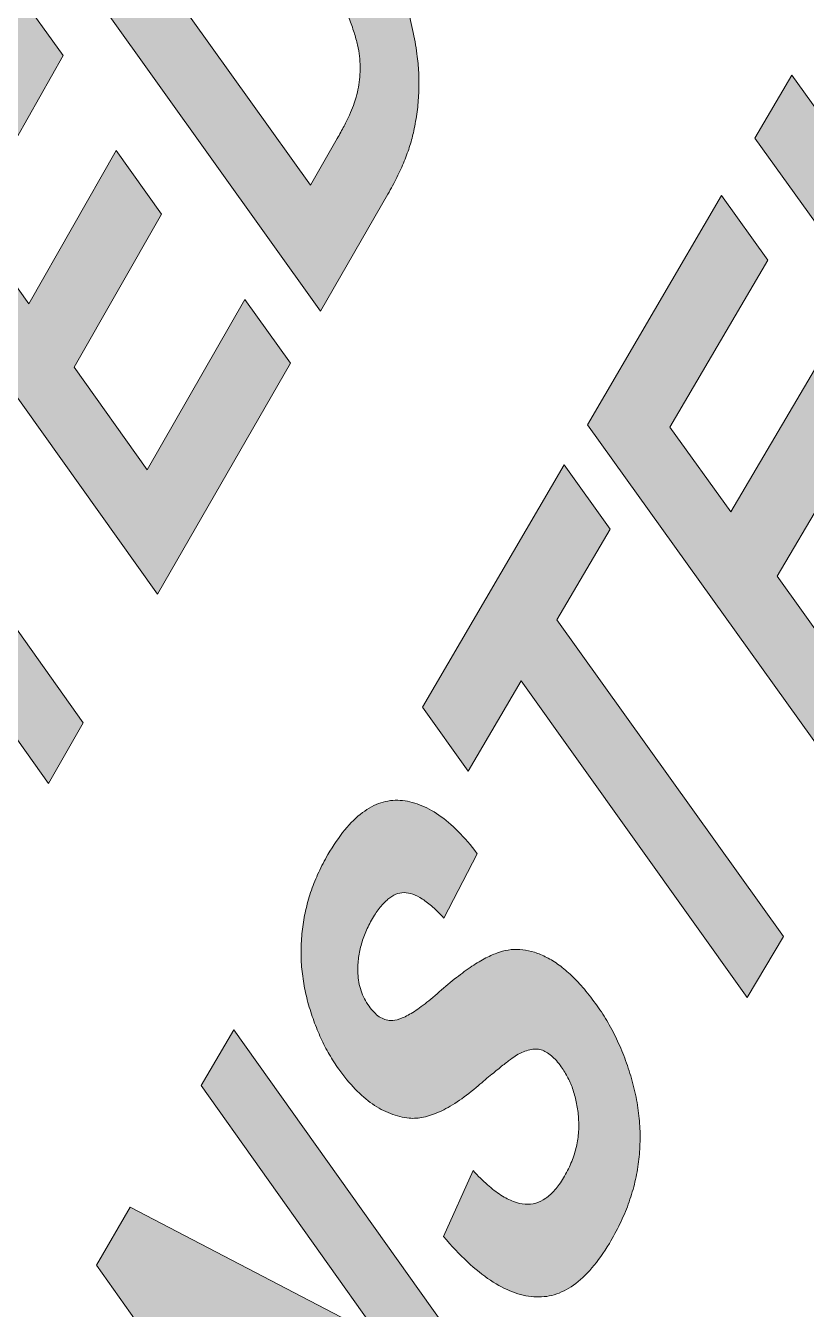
# Model space of a CAD drawing. Header units: millimetres. Extents: x 63.4 to 146.5, y -188.5 to -109.4.
# Drawn here: x 79.8 to 85.31, y -145.73 to -136.66 of the extents above; entities that cross this region are included whole.
import ezdxf

# ---------------------------------------------------------------- set-up
doc = ezdxf.new("R2010")
doc.units = ezdxf.units.MM
doc.header["$MEASUREMENT"] = 0
doc.layers.add('Ebene 1', color=7, linetype='Continuous', lineweight=0)

# ---------------------------------------------------------------- blocks, each defined once
blk = doc.blocks.new('Block_4')
at = {"layer": 'Ebene 1', "true_color": 0x3d3d3c, "transparency": 33554687}
h = blk.add_hatch(color=250, dxfattribs=at)
h.dxf.hatch_style = 2
edge = h.paths.add_edge_path()
edge.add_spline(control_points=[(80.4297, -135.2048), (80.4297, -135.2048), (79.9745, -136.0111), (79.9745, -136.0111), (79.9745, -136.0111), (81.8826, -138.6781), (81.8826, -138.6781), (81.8826, -138.6781), (82.3578, -137.8535), (82.3578, -137.8535), (82.3812, -137.8129), (82.4026, -137.7731), (82.422, -137.7341), (82.4414, -137.695), (82.4587, -137.6568), (82.474, -137.6194), (82.4893, -137.582), (82.5026, -137.5455), (82.5137, -137.5099), (82.5249, -137.4744), (82.5339, -137.4397), (82.5409, -137.4061), (82.5507, -137.3606), (82.5586, -137.3156), (82.5644, -137.271), (82.5703, -137.2265), (82.5742, -137.1824), (82.5761, -137.1387), (82.5781, -137.0951), (82.5782, -137.0518), (82.5765, -137.009), (82.5747, -136.9662), (82.5711, -136.9237), (82.5657, -136.8817), (82.5588, -136.826), (82.5494, -136.7695), (82.5376, -136.7123), (82.5257, -136.655), (82.5113, -136.5969), (82.4945, -136.5379), (82.4776, -136.4789), (82.4582, -136.4191), (82.4362, -136.3584), (82.4142, -136.2977), (82.3897, -136.2361), (82.3626, -136.1735), (82.3399, -136.1223), (82.3152, -136.0706), (82.2884, -136.0183), (82.2617, -135.9661), (82.2329, -135.9133), (82.202, -135.8601), (82.1711, -135.807), (82.1382, -135.7533), (82.1032, -135.6993), (82.0681, -135.6453), (82.031, -135.5909), (81.9917, -135.5362), (81.9464, -135.4731), (81.9022, -135.4142), (81.859, -135.3594), (81.8158, -135.3045), (81.7736, -135.2538), (81.7323, -135.2072), (81.691, -135.1605), (81.6507, -135.1179), (81.6111, -135.0792), (81.5715, -135.0405), (81.5328, -135.0058), (81.4947, -134.9749), (81.4574, -134.9442), (81.4205, -134.9164), (81.384, -134.8917), (81.3475, -134.867), (81.3114, -134.8454), (81.2756, -134.8268), (81.2399, -134.8082), (81.2046, -134.7927), (81.1697, -134.7803), (81.1348, -134.7679), (81.1002, -134.7586), (81.066, -134.7525), (81.0321, -134.7458), (80.9991, -134.7427), (80.9669, -134.743), (80.9348, -134.7432), (80.9036, -134.747), (80.8733, -134.7541), (80.8429, -134.7612), (80.8135, -134.7718), (80.7848, -134.7857), (80.7562, -134.7996), (80.7284, -134.8168), (80.7015, -134.8375), (80.6821, -134.8527), (80.6619, -134.8719), (80.6409, -134.8949), (80.6198, -134.9179), (80.5979, -134.9447), (80.5753, -134.9754), (80.5526, -135.0061), (80.5291, -135.0405), (80.5048, -135.0788), (80.4806, -135.117), (80.4555, -135.159), (80.4297, -135.2048)], knot_values=[0, 0, 0, 0, 1, 1, 1, 2, 2, 2, 3, 3, 3, 4, 4, 4, 5, 5, 5, 6, 6, 6, 7, 7, 7, 8, 8, 8, 9, 9, 9, 10, 10, 10, 11, 11, 11, 12, 12, 12, 13, 13, 13, 14, 14, 14, 15, 15, 15, 16, 16, 16, 17, 17, 17, 18, 18, 18, 19, 19, 19, 20, 20, 20, 21, 21, 21, 22, 22, 22, 23, 23, 23, 24, 24, 24, 25, 25, 25, 26, 26, 26, 27, 27, 27, 28, 28, 28, 29, 29, 29, 30, 30, 30, 31, 31, 31, 32, 32, 32, 33, 33, 33, 34, 34, 34, 35, 35, 35, 35], degree=3, periodic=0)
edge.add_line((80.4297, -135.2048), (80.4297, -135.2048))
edge = h.paths.add_edge_path()
edge.add_spline(control_points=[(81.8117, -137.7885), (81.8117, -137.7885), (80.5469, -136.0221), (80.5469, -136.0221), (80.5469, -136.0221), (80.6591, -135.824), (80.6591, -135.824), (80.6847, -135.7788), (80.7085, -135.7379), (80.7305, -135.7012), (80.7525, -135.6645), (80.7727, -135.6321), (80.7912, -135.6038), (80.8098, -135.5755), (80.8266, -135.5515), (80.8417, -135.5316), (80.8569, -135.5117), (80.8704, -135.496), (80.8824, -135.4844), (80.8979, -135.4691), (80.9139, -135.4562), (80.9303, -135.4455), (80.9467, -135.4347), (80.9635, -135.4262), (80.9807, -135.4199), (80.998, -135.4135), (81.0156, -135.4093), (81.0338, -135.4071), (81.0519, -135.4049), (81.0704, -135.4048), (81.0894, -135.4066), (81.1077, -135.4083), (81.1268, -135.4123), (81.1466, -135.4187), (81.1664, -135.4251), (81.187, -135.4339), (81.2083, -135.4448), (81.2296, -135.4558), (81.2517, -135.469), (81.2745, -135.4845), (81.2973, -135.4999), (81.3208, -135.5175), (81.3451, -135.5372), (81.3695, -135.558), (81.3954, -135.5826), (81.4228, -135.6111), (81.4503, -135.6396), (81.4792, -135.6719), (81.5098, -135.7081), (81.5403, -135.7443), (81.5725, -135.7844), (81.6062, -135.8283), (81.64, -135.8722), (81.6754, -135.92), (81.7124, -135.9717), (81.7495, -136.0233), (81.7841, -136.0731), (81.8162, -136.1211), (81.8484, -136.1691), (81.8781, -136.2153), (81.9054, -136.2597), (81.9327, -136.3041), (81.9575, -136.3468), (81.9798, -136.3877), (82.0021, -136.4285), (82.022, -136.4677), (82.0393, -136.5051), (82.0559, -136.5424), (82.0709, -136.5782), (82.0843, -136.6123), (82.0976, -136.6465), (82.1092, -136.6791), (82.1191, -136.7102), (82.1291, -136.7412), (82.1372, -136.7708), (82.1436, -136.7988), (82.15, -136.8268), (82.1546, -136.8533), (82.1573, -136.8783), (82.1601, -136.9033), (82.1615, -136.9281), (82.1618, -136.9527), (82.1621, -136.9773), (82.1612, -137.0016), (82.1592, -137.0258), (82.1572, -137.0499), (82.1541, -137.0738), (82.1499, -137.0974), (82.1457, -137.121), (82.1405, -137.1444), (82.1342, -137.1674), (82.1294, -137.1853), (82.123, -137.2049), (82.115, -137.2261), (82.1071, -137.2473), (82.0976, -137.2701), (82.0865, -137.2945), (82.0754, -137.3189), (82.0627, -137.3449), (82.0483, -137.3726), (82.034, -137.4002), (82.0179, -137.4294), (82.0003, -137.4602), (82.0003, -137.4602), (81.8117, -137.7885), (81.8117, -137.7885)], knot_values=[0, 0, 0, 0, 1, 1, 1, 2, 2, 2, 3, 3, 3, 4, 4, 4, 5, 5, 5, 6, 6, 6, 7, 7, 7, 8, 8, 8, 9, 9, 9, 10, 10, 10, 11, 11, 11, 12, 12, 12, 13, 13, 13, 14, 14, 14, 15, 15, 15, 16, 16, 16, 17, 17, 17, 18, 18, 18, 19, 19, 19, 20, 20, 20, 21, 21, 21, 22, 22, 22, 23, 23, 23, 24, 24, 24, 25, 25, 25, 26, 26, 26, 27, 27, 27, 28, 28, 28, 29, 29, 29, 30, 30, 30, 31, 31, 31, 32, 32, 32, 33, 33, 33, 34, 34, 34, 35, 35, 35, 35], degree=3, periodic=0)
edge.add_line((81.8117, -137.7885), (81.8117, -137.7885))
h = blk.add_hatch(color=250, dxfattribs=at)
h.dxf.hatch_style = 2
h.paths.add_polyline_path([(79.7418, -136.4233), (78.8384, -138.0239), (80.7301, -140.6778), (81.67, -139.0469), (81.3478, -138.5963), (80.6573, -139.7985), (80.1413, -139.0751), (80.7592, -137.9931), (80.4378, -137.5436), (79.8214, -138.6267), (79.4034, -138.0408), (80.0642, -136.8743), (79.7418, -136.4233)])
h = blk.add_hatch(color=250, dxfattribs=at)
h.dxf.hatch_style = 2
h.paths.add_polyline_path([(85.2104, -137.0125), (84.9501, -137.4578), (86.8995, -140.1672), (87.1636, -139.7248), (85.2104, -137.0125)])
h = blk.add_hatch(color=250, dxfattribs=at)
h.dxf.hatch_style = 2
h.paths.add_polyline_path([(84.7136, -137.8625), (83.7674, -139.4813), (85.6998, -142.1772), (86.6841, -140.5281), (86.3564, -140.0722), (85.6342, -141.2864), (85.1065, -140.5508), (85.7528, -139.4581), (85.4243, -139.0011), (84.7795, -140.0951), (84.3504, -139.4968), (85.0415, -138.3186), (84.7136, -137.8625)])
h = blk.add_hatch(color=250, dxfattribs=at)
h.dxf.hatch_style = 2
h.paths.add_polyline_path([(78.6806, -138.3034), (77.7243, -139.9975), (78.0417, -140.4445), (78.3978, -139.8159), (79.9603, -142.0133), (80.2069, -141.5855), (78.6415, -139.3857), (79.0004, -138.7523), (78.6806, -138.3034)])
h = blk.add_hatch(color=250, dxfattribs=at)
h.dxf.hatch_style = 2
h.paths.add_polyline_path([(83.6024, -139.7635), (82.6022, -141.4745), (82.9251, -141.9266), (83.2986, -141.2898), (84.896, -143.5239), (85.1528, -143.0937), (83.5524, -140.8572), (83.9276, -140.2175), (83.6024, -139.7635)])
h = blk.add_hatch(color=250, dxfattribs=at)
h.dxf.hatch_style = 2
edge = h.paths.add_edge_path()
edge.add_spline(control_points=[(81.9342, -142.5164), (81.9102, -142.5574), (81.8886, -142.5988), (81.8692, -142.6406), (81.8499, -142.6823), (81.8328, -142.7245), (81.818, -142.7671), (81.8033, -142.8096), (81.7908, -142.8525), (81.7806, -142.8959), (81.7704, -142.9392), (81.7626, -142.9829), (81.757, -143.0269), (81.7507, -143.0709), (81.7468, -143.115), (81.7453, -143.1592), (81.7438, -143.2035), (81.7446, -143.2478), (81.7478, -143.2922), (81.7509, -143.3366), (81.7563, -143.381), (81.7639, -143.4255), (81.7716, -143.47), (81.7814, -143.5145), (81.7934, -143.5591), (81.8058, -143.6041), (81.8197, -143.6478), (81.835, -143.69), (81.8503, -143.7322), (81.867, -143.773), (81.8851, -143.8123), (81.9033, -143.8516), (81.9228, -143.8895), (81.9438, -143.9259), (81.9648, -143.9623), (81.9873, -143.9973), (82.0111, -144.0308), (82.0491, -144.0841), (82.0878, -144.1312), (82.1273, -144.1721), (82.1669, -144.213), (82.2073, -144.2477), (82.2487, -144.2764), (82.29, -144.3052), (82.3323, -144.3278), (82.3757, -144.3446), (82.419, -144.3614), (82.4634, -144.3722), (82.5089, -144.3772), (82.541, -144.3798), (82.5748, -144.3774), (82.6105, -144.3698), (82.6462, -144.3622), (82.6838, -144.3495), (82.7231, -144.3315), (82.7625, -144.3136), (82.8037, -144.2903), (82.8468, -144.2618), (82.8899, -144.2332), (82.9349, -144.1992), (82.9817, -144.1598), (83.0179, -144.129), (83.051, -144.1012), (83.081, -144.0763), (83.1109, -144.0514), (83.1378, -144.0296), (83.1615, -144.0107), (83.1853, -143.9918), (83.2059, -143.9758), (83.2233, -143.9629), (83.2408, -143.95), (83.2551, -143.9401), (83.2663, -143.9331), (83.283, -143.9235), (83.2992, -143.9154), (83.3148, -143.909), (83.3303, -143.9025), (83.3454, -143.8977), (83.3599, -143.8945), (83.3743, -143.8913), (83.3883, -143.8897), (83.4016, -143.8897), (83.415, -143.8897), (83.4278, -143.8913), (83.44, -143.8945), (83.4524, -143.8988), (83.4646, -143.9044), (83.4767, -143.9113), (83.4888, -143.9183), (83.5008, -143.9267), (83.5126, -143.9365), (83.5245, -143.9464), (83.5362, -143.9578), (83.5479, -143.9707), (83.5596, -143.9837), (83.5712, -143.9982), (83.5828, -144.0145), (83.6004, -144.0392), (83.6162, -144.0653), (83.6302, -144.0927), (83.6441, -144.1202), (83.6563, -144.1491), (83.6665, -144.1793), (83.6767, -144.2095), (83.685, -144.2411), (83.6914, -144.2741), (83.6977, -144.3071), (83.7021, -144.3414), (83.7046, -144.377), (83.7074, -144.4133), (83.7074, -144.4492), (83.7044, -144.4847), (83.7014, -144.5203), (83.6955, -144.5555), (83.6866, -144.5906), (83.6778, -144.6256), (83.666, -144.6604), (83.6513, -144.6952), (83.6366, -144.7299), (83.6189, -144.7645), (83.5983, -144.7991), (83.5791, -144.8314), (83.5591, -144.8594), (83.5383, -144.8832), (83.5174, -144.9071), (83.4957, -144.9267), (83.4731, -144.9422), (83.4505, -144.9576), (83.4271, -144.9689), (83.4028, -144.9761), (83.3785, -144.9833), (83.3533, -144.9863), (83.3271, -144.9853), (83.3009, -144.9832), (83.2736, -144.9766), (83.2451, -144.9657), (83.2166, -144.9548), (83.1871, -144.9394), (83.1565, -144.9196), (83.1258, -144.8998), (83.0941, -144.8756), (83.0613, -144.8468), (83.0286, -144.8181), (82.9947, -144.7849), (82.9599, -144.7471), (82.9599, -144.7471), (82.7505, -145.2116), (82.7505, -145.2116), (82.8081, -145.2796), (82.8645, -145.3394), (82.9197, -145.391), (82.975, -145.4427), (83.0291, -145.4862), (83.0822, -145.5216), (83.1353, -145.557), (83.1874, -145.5844), (83.2384, -145.6037), (83.2895, -145.6229), (83.3396, -145.6342), (83.3888, -145.6374), (83.4382, -145.6417), (83.4862, -145.6371), (83.533, -145.6234), (83.5799, -145.6098), (83.6255, -145.5872), (83.6698, -145.5558), (83.7143, -145.5243), (83.7575, -145.484), (83.7995, -145.4348), (83.8416, -145.3856), (83.8826, -145.3276), (83.9224, -145.2608), (83.9499, -145.2149), (83.9747, -145.169), (83.997, -145.123), (84.0192, -145.077), (84.0388, -145.0309), (84.0558, -144.9845), (84.0728, -144.9382), (84.0871, -144.8916), (84.0989, -144.8447), (84.1106, -144.7978), (84.1196, -144.7505), (84.126, -144.7027), (84.1328, -144.6555), (84.137, -144.608), (84.1387, -144.5601), (84.1404, -144.5121), (84.1394, -144.4638), (84.1359, -144.415), (84.1324, -144.3661), (84.1263, -144.3169), (84.1176, -144.2671), (84.1089, -144.2173), (84.0977, -144.1669), (84.0838, -144.116), (84.07, -144.0661), (84.0545, -144.0175), (84.0373, -143.9703), (84.0201, -143.923), (84.0011, -143.8771), (83.9804, -143.8326), (83.9598, -143.7881), (83.9373, -143.745), (83.9132, -143.7034), (83.8891, -143.6618), (83.8632, -143.6217), (83.8356, -143.5831), (83.8055, -143.5409), (83.7755, -143.5021), (83.7456, -143.4668), (83.7158, -143.4315), (83.686, -143.3996), (83.6564, -143.3712), (83.6268, -143.3428), (83.5973, -143.3179), (83.5679, -143.2964), (83.5385, -143.2749), (83.5093, -143.2568), (83.4802, -143.2423), (83.4513, -143.2272), (83.4228, -143.2151), (83.3944, -143.206), (83.3661, -143.1969), (83.3381, -143.1907), (83.3103, -143.1876), (83.2825, -143.1844), (83.255, -143.1843), (83.2279, -143.1872), (83.2007, -143.1901), (83.1738, -143.1961), (83.1473, -143.2052), (83.1207, -143.2132), (83.0921, -143.2248), (83.0616, -143.2399), (83.0311, -143.2551), (82.9987, -143.2738), (82.9644, -143.2961), (82.9302, -143.3183), (82.894, -143.3441), (82.856, -143.3734), (82.818, -143.4027), (82.7781, -143.4355), (82.7364, -143.4718), (82.6949, -143.5091), (82.6563, -143.5415), (82.6205, -143.5691), (82.5848, -143.5966), (82.552, -143.6194), (82.5221, -143.6373), (82.4922, -143.6552), (82.4653, -143.6684), (82.4413, -143.6767), (82.4173, -143.6851), (82.3962, -143.6887), (82.3782, -143.6876), (82.3639, -143.6867), (82.3501, -143.684), (82.3366, -143.6795), (82.3232, -143.6749), (82.3102, -143.6685), (82.2975, -143.6603), (82.2848, -143.652), (82.2725, -143.6418), (82.2604, -143.6296), (82.2484, -143.6174), (82.2366, -143.6033), (82.2251, -143.5871), (82.2127, -143.5697), (82.2018, -143.5518), (82.1924, -143.5334), (82.1829, -143.515), (82.175, -143.4961), (82.1684, -143.4768), (82.1619, -143.4574), (82.1568, -143.4376), (82.1531, -143.4173), (82.1494, -143.3971), (82.1472, -143.3764), (82.1463, -143.3552), (82.1451, -143.3215), (82.1464, -143.2881), (82.1501, -143.2551), (82.1538, -143.2221), (82.16, -143.1895), (82.1686, -143.1572), (82.1772, -143.1249), (82.1883, -143.0928), (82.2019, -143.061), (82.2154, -143.0292), (82.2314, -142.9976), (82.2498, -142.9662), (82.2674, -142.9362), (82.2853, -142.9099), (82.3035, -142.8874), (82.3217, -142.8648), (82.3402, -142.846), (82.3588, -142.8308), (82.3775, -142.8157), (82.3963, -142.8042), (82.4152, -142.7964), (82.434, -142.7887), (82.453, -142.7846), (82.472, -142.7842), (82.492, -142.7845), (82.5129, -142.7886), (82.5346, -142.7963), (82.5562, -142.804), (82.5788, -142.8153), (82.6022, -142.8303), (82.6256, -142.8453), (82.6499, -142.864), (82.6752, -142.8862), (82.7004, -142.9085), (82.7267, -142.9344), (82.7539, -142.9639), (82.7539, -142.9639), (82.9897, -142.5096), (82.9897, -142.5096), (82.9447, -142.4501), (82.8997, -142.3977), (82.8544, -142.3522), (82.8092, -142.3068), (82.7639, -142.2683), (82.7184, -142.2369), (82.673, -142.2055), (82.6274, -142.1812), (82.5818, -142.1639), (82.5362, -142.1466), (82.4905, -142.1364), (82.4448, -142.1333), (82.3983, -142.13), (82.3529, -142.1357), (82.3085, -142.1501), (82.2642, -142.1645), (82.2208, -142.1878), (82.1783, -142.2198), (82.1359, -142.2518), (82.0943, -142.2926), (82.0537, -142.342), (82.013, -142.3915), (81.9732, -142.4496), (81.9342, -142.5164)], knot_values=[0, 0, 0, 0, 1, 1, 1, 2, 2, 2, 3, 3, 3, 4, 4, 4, 5, 5, 5, 6, 6, 6, 7, 7, 7, 8, 8, 8, 9, 9, 9, 10, 10, 10, 11, 11, 11, 12, 12, 12, 13, 13, 13, 14, 14, 14, 15, 15, 15, 16, 16, 16, 17, 17, 17, 18, 18, 18, 19, 19, 19, 20, 20, 20, 21, 21, 21, 22, 22, 22, 23, 23, 23, 24, 24, 24, 25, 25, 25, 26, 26, 26, 27, 27, 27, 28, 28, 28, 29, 29, 29, 30, 30, 30, 31, 31, 31, 32, 32, 32, 33, 33, 33, 34, 34, 34, 35, 35, 35, 36, 36, 36, 37, 37, 37, 38, 38, 38, 39, 39, 39, 40, 40, 40, 41, 41, 41, 42, 42, 42, 43, 43, 43, 44, 44, 44, 45, 45, 45, 46, 46, 46, 47, 47, 47, 48, 48, 48, 49, 49, 49, 50, 50, 50, 51, 51, 51, 52, 52, 52, 53, 53, 53, 54, 54, 54, 55, 55, 55, 56, 56, 56, 57, 57, 57, 58, 58, 58, 59, 59, 59, 60, 60, 60, 61, 61, 61, 62, 62, 62, 63, 63, 63, 64, 64, 64, 65, 65, 65, 66, 66, 66, 67, 67, 67, 68, 68, 68, 69, 69, 69, 70, 70, 70, 71, 71, 71, 72, 72, 72, 73, 73, 73, 74, 74, 74, 75, 75, 75, 76, 76, 76, 77, 77, 77, 78, 78, 78, 79, 79, 79, 80, 80, 80, 81, 81, 81, 82, 82, 82, 83, 83, 83, 84, 84, 84, 85, 85, 85, 86, 86, 86, 87, 87, 87, 88, 88, 88, 89, 89, 89, 90, 90, 90, 91, 91, 91, 92, 92, 92, 93, 93, 93, 94, 94, 94, 95, 95, 95, 96, 96, 96, 97, 97, 97, 98, 98, 98, 99, 99, 99, 100, 100, 100, 101, 101, 101, 102, 102, 102, 103, 103, 103, 104, 104, 104, 105, 105, 105, 106, 106, 106, 107, 107, 107, 108, 108, 108, 109, 109, 109, 110, 110, 110, 111, 111, 111, 112, 112, 112, 113, 113, 113, 114, 114, 114, 114], degree=3, periodic=0)
edge.add_line((81.9342, -142.5164), (81.9342, -142.5164))
h = blk.add_hatch(color=250, dxfattribs=at)
h.dxf.hatch_style = 2
h.paths.add_polyline_path([(81.2706, -143.7527), (81.0399, -144.1474), (82.3028, -145.9246), (80.5387, -145.0047), (80.2991, -145.4147), (82.1821, -148.0708), (82.414, -147.6822), (81.1825, -145.9462), (82.9144, -146.8438), (83.1674, -146.42), (81.2706, -143.7527)])
at = {"layer": 'Ebene 1'}
for points in [[(79.7418, -136.4233), (78.8384, -138.0239), (80.7301, -140.6778), (81.67, -139.0469), (81.3478, -138.5963), (80.6573, -139.7985), (80.1413, -139.0751), (80.7592, -137.9931), (80.4378, -137.5436), (79.8214, -138.6267), (79.4034, -138.0408), (80.0642, -136.8743), (79.7418, -136.4233)], [(85.2104, -137.0125), (84.9501, -137.4578), (86.8995, -140.1672), (87.1636, -139.7248), (85.2104, -137.0125)], [(84.7136, -137.8625), (83.7674, -139.4813), (85.6998, -142.1772), (86.6841, -140.5281), (86.3564, -140.0722), (85.6342, -141.2864), (85.1065, -140.5508), (85.7528, -139.4581), (85.4243, -139.0011), (84.7795, -140.0951), (84.3504, -139.4968), (85.0415, -138.3186), (84.7136, -137.8625)], [(78.6806, -138.3034), (77.7243, -139.9975), (78.0417, -140.4445), (78.3978, -139.8159), (79.9603, -142.0133), (80.2069, -141.5855), (78.6415, -139.3857), (79.0004, -138.7523), (78.6806, -138.3034)], [(83.6024, -139.7635), (82.6022, -141.4745), (82.9251, -141.9266), (83.2986, -141.2898), (84.896, -143.5239), (85.1528, -143.0937), (83.5524, -140.8572), (83.9276, -140.2175), (83.6024, -139.7635)], [(81.2706, -143.7527), (81.0399, -144.1474), (82.3028, -145.9246), (80.5387, -145.0047), (80.2991, -145.4147), (82.1821, -148.0708), (82.414, -147.6822), (81.1825, -145.9462), (82.9144, -146.8438), (83.1674, -146.42), (81.2706, -143.7527)]]:
    blk.add_lwpolyline(points, dxfattribs=at)
for points, knots in [([(80.4297, -135.2048), (80.4297, -135.2048), (79.9745, -136.0111), (79.9745, -136.0111), (79.9745, -136.0111), (81.8826, -138.6781), (81.8826, -138.6781), (81.8826, -138.6781), (82.3578, -137.8535), (82.3578, -137.8535), (82.3812, -137.8129), (82.4026, -137.7731), (82.422, -137.7341), (82.4414, -137.695), (82.4587, -137.6568), (82.474, -137.6194), (82.4893, -137.582), (82.5026, -137.5455), (82.5137, -137.5099), (82.5249, -137.4744), (82.5339, -137.4397), (82.5409, -137.4061), (82.5507, -137.3606), (82.5586, -137.3156), (82.5644, -137.271), (82.5703, -137.2265), (82.5742, -137.1824), (82.5761, -137.1387), (82.5781, -137.0951), (82.5782, -137.0518), (82.5765, -137.009), (82.5747, -136.9662), (82.5711, -136.9237), (82.5657, -136.8817), (82.5588, -136.826), (82.5494, -136.7695), (82.5376, -136.7123), (82.5257, -136.655), (82.5113, -136.5969), (82.4945, -136.5379), (82.4776, -136.4789), (82.4582, -136.4191), (82.4362, -136.3584), (82.4142, -136.2977), (82.3897, -136.2361), (82.3626, -136.1735), (82.3399, -136.1223), (82.3152, -136.0706), (82.2884, -136.0183), (82.2617, -135.9661), (82.2329, -135.9133), (82.202, -135.8601), (82.1711, -135.807), (82.1382, -135.7533), (82.1032, -135.6993), (82.0681, -135.6453), (82.031, -135.5909), (81.9917, -135.5362), (81.9464, -135.4731), (81.9022, -135.4142), (81.859, -135.3594), (81.8158, -135.3045), (81.7736, -135.2538), (81.7323, -135.2072), (81.691, -135.1605), (81.6507, -135.1179), (81.6111, -135.0792), (81.5715, -135.0405), (81.5328, -135.0058), (81.4947, -134.9749), (81.4574, -134.9442), (81.4205, -134.9164), (81.384, -134.8917), (81.3475, -134.867), (81.3114, -134.8454), (81.2756, -134.8268), (81.2399, -134.8082), (81.2046, -134.7927), (81.1697, -134.7803), (81.1348, -134.7679), (81.1002, -134.7586), (81.066, -134.7525), (81.0321, -134.7458), (80.9991, -134.7427), (80.9669, -134.743), (80.9348, -134.7432), (80.9036, -134.747), (80.8733, -134.7541), (80.8429, -134.7612), (80.8135, -134.7718), (80.7848, -134.7857), (80.7562, -134.7996), (80.7284, -134.8168), (80.7015, -134.8375), (80.6821, -134.8527), (80.6619, -134.8719), (80.6409, -134.8949), (80.6198, -134.9179), (80.5979, -134.9447), (80.5753, -134.9754), (80.5526, -135.0061), (80.5291, -135.0405), (80.5048, -135.0788), (80.4806, -135.117), (80.4555, -135.159), (80.4297, -135.2048)], [0, 0, 0, 0, 1, 1, 1, 2, 2, 2, 3, 3, 3, 4, 4, 4, 5, 5, 5, 6, 6, 6, 7, 7, 7, 8, 8, 8, 9, 9, 9, 10, 10, 10, 11, 11, 11, 12, 12, 12, 13, 13, 13, 14, 14, 14, 15, 15, 15, 16, 16, 16, 17, 17, 17, 18, 18, 18, 19, 19, 19, 20, 20, 20, 21, 21, 21, 22, 22, 22, 23, 23, 23, 24, 24, 24, 25, 25, 25, 26, 26, 26, 27, 27, 27, 28, 28, 28, 29, 29, 29, 30, 30, 30, 31, 31, 31, 32, 32, 32, 33, 33, 33, 34, 34, 34, 35, 35, 35, 35]), ([(81.8117, -137.7885), (81.8117, -137.7885), (80.5469, -136.0221), (80.5469, -136.0221), (80.5469, -136.0221), (80.6591, -135.824), (80.6591, -135.824), (80.6847, -135.7788), (80.7085, -135.7379), (80.7305, -135.7012), (80.7525, -135.6645), (80.7727, -135.6321), (80.7912, -135.6038), (80.8098, -135.5755), (80.8266, -135.5515), (80.8417, -135.5316), (80.8569, -135.5117), (80.8704, -135.496), (80.8824, -135.4844), (80.8979, -135.4691), (80.9139, -135.4562), (80.9303, -135.4455), (80.9467, -135.4347), (80.9635, -135.4262), (80.9807, -135.4199), (80.998, -135.4135), (81.0156, -135.4093), (81.0338, -135.4071), (81.0519, -135.4049), (81.0704, -135.4048), (81.0894, -135.4066), (81.1077, -135.4083), (81.1268, -135.4123), (81.1466, -135.4187), (81.1664, -135.4251), (81.187, -135.4339), (81.2083, -135.4448), (81.2296, -135.4558), (81.2517, -135.469), (81.2745, -135.4845), (81.2973, -135.4999), (81.3208, -135.5175), (81.3451, -135.5372), (81.3695, -135.558), (81.3954, -135.5826), (81.4228, -135.6111), (81.4503, -135.6396), (81.4792, -135.6719), (81.5098, -135.7081), (81.5403, -135.7443), (81.5725, -135.7844), (81.6062, -135.8283), (81.64, -135.8722), (81.6754, -135.92), (81.7124, -135.9717), (81.7495, -136.0233), (81.7841, -136.0731), (81.8162, -136.1211), (81.8484, -136.1691), (81.8781, -136.2153), (81.9054, -136.2597), (81.9327, -136.3041), (81.9575, -136.3468), (81.9798, -136.3877), (82.0021, -136.4285), (82.022, -136.4677), (82.0393, -136.5051), (82.0559, -136.5424), (82.0709, -136.5782), (82.0843, -136.6123), (82.0976, -136.6465), (82.1092, -136.6791), (82.1191, -136.7102), (82.1291, -136.7412), (82.1372, -136.7708), (82.1436, -136.7988), (82.15, -136.8268), (82.1546, -136.8533), (82.1573, -136.8783), (82.1601, -136.9033), (82.1615, -136.9281), (82.1618, -136.9527), (82.1621, -136.9773), (82.1612, -137.0016), (82.1592, -137.0258), (82.1572, -137.0499), (82.1541, -137.0738), (82.1499, -137.0974), (82.1457, -137.121), (82.1405, -137.1444), (82.1342, -137.1674), (82.1294, -137.1853), (82.123, -137.2049), (82.115, -137.2261), (82.1071, -137.2473), (82.0976, -137.2701), (82.0865, -137.2945), (82.0754, -137.3189), (82.0627, -137.3449), (82.0483, -137.3726), (82.034, -137.4002), (82.0179, -137.4294), (82.0003, -137.4602), (82.0003, -137.4602), (81.8117, -137.7885), (81.8117, -137.7885)], [0, 0, 0, 0, 1, 1, 1, 2, 2, 2, 3, 3, 3, 4, 4, 4, 5, 5, 5, 6, 6, 6, 7, 7, 7, 8, 8, 8, 9, 9, 9, 10, 10, 10, 11, 11, 11, 12, 12, 12, 13, 13, 13, 14, 14, 14, 15, 15, 15, 16, 16, 16, 17, 17, 17, 18, 18, 18, 19, 19, 19, 20, 20, 20, 21, 21, 21, 22, 22, 22, 23, 23, 23, 24, 24, 24, 25, 25, 25, 26, 26, 26, 27, 27, 27, 28, 28, 28, 29, 29, 29, 30, 30, 30, 31, 31, 31, 32, 32, 32, 33, 33, 33, 34, 34, 34, 35, 35, 35, 35]), ([(81.9342, -142.5164), (81.9102, -142.5574), (81.8886, -142.5988), (81.8692, -142.6406), (81.8499, -142.6823), (81.8328, -142.7245), (81.818, -142.7671), (81.8033, -142.8096), (81.7908, -142.8525), (81.7806, -142.8959), (81.7704, -142.9392), (81.7626, -142.9829), (81.757, -143.0269), (81.7507, -143.0709), (81.7468, -143.115), (81.7453, -143.1592), (81.7438, -143.2035), (81.7446, -143.2478), (81.7478, -143.2922), (81.7509, -143.3366), (81.7563, -143.381), (81.7639, -143.4255), (81.7716, -143.47), (81.7814, -143.5145), (81.7934, -143.5591), (81.8058, -143.6041), (81.8197, -143.6478), (81.835, -143.69), (81.8503, -143.7322), (81.867, -143.773), (81.8851, -143.8123), (81.9033, -143.8516), (81.9228, -143.8895), (81.9438, -143.9259), (81.9648, -143.9623), (81.9873, -143.9973), (82.0111, -144.0308), (82.0491, -144.0841), (82.0878, -144.1312), (82.1273, -144.1721), (82.1669, -144.213), (82.2073, -144.2477), (82.2487, -144.2764), (82.29, -144.3052), (82.3323, -144.3278), (82.3757, -144.3446), (82.419, -144.3614), (82.4634, -144.3722), (82.5089, -144.3772), (82.541, -144.3798), (82.5748, -144.3774), (82.6105, -144.3698), (82.6462, -144.3622), (82.6838, -144.3495), (82.7231, -144.3315), (82.7625, -144.3136), (82.8037, -144.2903), (82.8468, -144.2618), (82.8899, -144.2332), (82.9349, -144.1992), (82.9817, -144.1598), (83.0179, -144.129), (83.051, -144.1012), (83.081, -144.0763), (83.1109, -144.0514), (83.1378, -144.0296), (83.1615, -144.0107), (83.1853, -143.9918), (83.2059, -143.9758), (83.2233, -143.9629), (83.2408, -143.95), (83.2551, -143.9401), (83.2663, -143.9331), (83.283, -143.9235), (83.2992, -143.9154), (83.3148, -143.909), (83.3303, -143.9025), (83.3454, -143.8977), (83.3599, -143.8945), (83.3743, -143.8913), (83.3883, -143.8897), (83.4016, -143.8897), (83.415, -143.8897), (83.4278, -143.8913), (83.44, -143.8945), (83.4524, -143.8988), (83.4646, -143.9044), (83.4767, -143.9113), (83.4888, -143.9183), (83.5008, -143.9267), (83.5126, -143.9365), (83.5245, -143.9464), (83.5362, -143.9578), (83.5479, -143.9707), (83.5596, -143.9837), (83.5712, -143.9982), (83.5828, -144.0145), (83.6004, -144.0392), (83.6162, -144.0653), (83.6302, -144.0927), (83.6441, -144.1202), (83.6563, -144.1491), (83.6665, -144.1793), (83.6767, -144.2095), (83.685, -144.2411), (83.6914, -144.2741), (83.6977, -144.3071), (83.7021, -144.3414), (83.7046, -144.377), (83.7074, -144.4133), (83.7074, -144.4492), (83.7044, -144.4847), (83.7014, -144.5203), (83.6955, -144.5555), (83.6866, -144.5906), (83.6778, -144.6256), (83.666, -144.6604), (83.6513, -144.6952), (83.6366, -144.7299), (83.6189, -144.7645), (83.5983, -144.7991), (83.5791, -144.8314), (83.5591, -144.8594), (83.5383, -144.8832), (83.5174, -144.9071), (83.4957, -144.9267), (83.4731, -144.9422), (83.4505, -144.9576), (83.4271, -144.9689), (83.4028, -144.9761), (83.3785, -144.9833), (83.3533, -144.9863), (83.3271, -144.9853), (83.3009, -144.9832), (83.2736, -144.9766), (83.2451, -144.9657), (83.2166, -144.9548), (83.1871, -144.9394), (83.1565, -144.9196), (83.1258, -144.8998), (83.0941, -144.8756), (83.0613, -144.8468), (83.0286, -144.8181), (82.9947, -144.7849), (82.9599, -144.7471), (82.9599, -144.7471), (82.7505, -145.2116), (82.7505, -145.2116), (82.8081, -145.2796), (82.8645, -145.3394), (82.9197, -145.391), (82.975, -145.4427), (83.0291, -145.4862), (83.0822, -145.5216), (83.1353, -145.557), (83.1874, -145.5844), (83.2384, -145.6037), (83.2895, -145.6229), (83.3396, -145.6342), (83.3888, -145.6374), (83.4382, -145.6417), (83.4862, -145.6371), (83.533, -145.6234), (83.5799, -145.6098), (83.6255, -145.5872), (83.6698, -145.5558), (83.7143, -145.5243), (83.7575, -145.484), (83.7995, -145.4348), (83.8416, -145.3856), (83.8826, -145.3276), (83.9224, -145.2608), (83.9499, -145.2149), (83.9747, -145.169), (83.997, -145.123), (84.0192, -145.077), (84.0388, -145.0309), (84.0558, -144.9845), (84.0728, -144.9382), (84.0871, -144.8916), (84.0989, -144.8447), (84.1106, -144.7978), (84.1196, -144.7505), (84.126, -144.7027), (84.1328, -144.6555), (84.137, -144.608), (84.1387, -144.5601), (84.1404, -144.5121), (84.1394, -144.4638), (84.1359, -144.415), (84.1324, -144.3661), (84.1263, -144.3169), (84.1176, -144.2671), (84.1089, -144.2173), (84.0977, -144.1669), (84.0838, -144.116), (84.07, -144.0661), (84.0545, -144.0175), (84.0373, -143.9703), (84.0201, -143.923), (84.0011, -143.8771), (83.9804, -143.8326), (83.9598, -143.7881), (83.9373, -143.745), (83.9132, -143.7034), (83.8891, -143.6618), (83.8632, -143.6217), (83.8356, -143.5831), (83.8055, -143.5409), (83.7755, -143.5021), (83.7456, -143.4668), (83.7158, -143.4315), (83.686, -143.3996), (83.6564, -143.3712), (83.6268, -143.3428), (83.5973, -143.3179), (83.5679, -143.2964), (83.5385, -143.2749), (83.5093, -143.2568), (83.4802, -143.2423), (83.4513, -143.2272), (83.4228, -143.2151), (83.3944, -143.206), (83.3661, -143.1969), (83.3381, -143.1907), (83.3103, -143.1876), (83.2825, -143.1844), (83.255, -143.1843), (83.2279, -143.1872), (83.2007, -143.1901), (83.1738, -143.1961), (83.1473, -143.2052), (83.1207, -143.2132), (83.0921, -143.2248), (83.0616, -143.2399), (83.0311, -143.2551), (82.9987, -143.2738), (82.9644, -143.2961), (82.9302, -143.3183), (82.894, -143.3441), (82.856, -143.3734), (82.818, -143.4027), (82.7781, -143.4355), (82.7364, -143.4718), (82.6949, -143.5091), (82.6563, -143.5415), (82.6205, -143.5691), (82.5848, -143.5966), (82.552, -143.6194), (82.5221, -143.6373), (82.4922, -143.6552), (82.4653, -143.6684), (82.4413, -143.6767), (82.4173, -143.6851), (82.3962, -143.6887), (82.3782, -143.6876), (82.3639, -143.6867), (82.3501, -143.684), (82.3366, -143.6795), (82.3232, -143.6749), (82.3102, -143.6685), (82.2975, -143.6603), (82.2848, -143.652), (82.2725, -143.6418), (82.2604, -143.6296), (82.2484, -143.6174), (82.2366, -143.6033), (82.2251, -143.5871), (82.2127, -143.5697), (82.2018, -143.5518), (82.1924, -143.5334), (82.1829, -143.515), (82.175, -143.4961), (82.1684, -143.4768), (82.1619, -143.4574), (82.1568, -143.4376), (82.1531, -143.4173), (82.1494, -143.3971), (82.1472, -143.3764), (82.1463, -143.3552), (82.1451, -143.3215), (82.1464, -143.2881), (82.1501, -143.2551), (82.1538, -143.2221), (82.16, -143.1895), (82.1686, -143.1572), (82.1772, -143.1249), (82.1883, -143.0928), (82.2019, -143.061), (82.2154, -143.0292), (82.2314, -142.9976), (82.2498, -142.9662), (82.2674, -142.9362), (82.2853, -142.9099), (82.3035, -142.8874), (82.3217, -142.8648), (82.3402, -142.846), (82.3588, -142.8308), (82.3775, -142.8157), (82.3963, -142.8042), (82.4152, -142.7964), (82.434, -142.7887), (82.453, -142.7846), (82.472, -142.7842), (82.492, -142.7845), (82.5129, -142.7886), (82.5346, -142.7963), (82.5562, -142.804), (82.5788, -142.8153), (82.6022, -142.8303), (82.6256, -142.8453), (82.6499, -142.864), (82.6752, -142.8862), (82.7004, -142.9085), (82.7267, -142.9344), (82.7539, -142.9639), (82.7539, -142.9639), (82.9897, -142.5096), (82.9897, -142.5096), (82.9447, -142.4501), (82.8997, -142.3977), (82.8544, -142.3522), (82.8092, -142.3068), (82.7639, -142.2683), (82.7184, -142.2369), (82.673, -142.2055), (82.6274, -142.1812), (82.5818, -142.1639), (82.5362, -142.1466), (82.4905, -142.1364), (82.4448, -142.1333), (82.3983, -142.13), (82.3529, -142.1357), (82.3085, -142.1501), (82.2642, -142.1645), (82.2208, -142.1878), (82.1783, -142.2198), (82.1359, -142.2518), (82.0943, -142.2926), (82.0537, -142.342), (82.013, -142.3915), (81.9732, -142.4496), (81.9342, -142.5164)], [0, 0, 0, 0, 1, 1, 1, 2, 2, 2, 3, 3, 3, 4, 4, 4, 5, 5, 5, 6, 6, 6, 7, 7, 7, 8, 8, 8, 9, 9, 9, 10, 10, 10, 11, 11, 11, 12, 12, 12, 13, 13, 13, 14, 14, 14, 15, 15, 15, 16, 16, 16, 17, 17, 17, 18, 18, 18, 19, 19, 19, 20, 20, 20, 21, 21, 21, 22, 22, 22, 23, 23, 23, 24, 24, 24, 25, 25, 25, 26, 26, 26, 27, 27, 27, 28, 28, 28, 29, 29, 29, 30, 30, 30, 31, 31, 31, 32, 32, 32, 33, 33, 33, 34, 34, 34, 35, 35, 35, 36, 36, 36, 37, 37, 37, 38, 38, 38, 39, 39, 39, 40, 40, 40, 41, 41, 41, 42, 42, 42, 43, 43, 43, 44, 44, 44, 45, 45, 45, 46, 46, 46, 47, 47, 47, 48, 48, 48, 49, 49, 49, 50, 50, 50, 51, 51, 51, 52, 52, 52, 53, 53, 53, 54, 54, 54, 55, 55, 55, 56, 56, 56, 57, 57, 57, 58, 58, 58, 59, 59, 59, 60, 60, 60, 61, 61, 61, 62, 62, 62, 63, 63, 63, 64, 64, 64, 65, 65, 65, 66, 66, 66, 67, 67, 67, 68, 68, 68, 69, 69, 69, 70, 70, 70, 71, 71, 71, 72, 72, 72, 73, 73, 73, 74, 74, 74, 75, 75, 75, 76, 76, 76, 77, 77, 77, 78, 78, 78, 79, 79, 79, 80, 80, 80, 81, 81, 81, 82, 82, 82, 83, 83, 83, 84, 84, 84, 85, 85, 85, 86, 86, 86, 87, 87, 87, 88, 88, 88, 89, 89, 89, 90, 90, 90, 91, 91, 91, 92, 92, 92, 93, 93, 93, 94, 94, 94, 95, 95, 95, 96, 96, 96, 97, 97, 97, 98, 98, 98, 99, 99, 99, 100, 100, 100, 101, 101, 101, 102, 102, 102, 103, 103, 103, 104, 104, 104, 105, 105, 105, 106, 106, 106, 107, 107, 107, 108, 108, 108, 109, 109, 109, 110, 110, 110, 111, 111, 111, 112, 112, 112, 113, 113, 113, 114, 114, 114, 114])]:
    blk.add_open_spline(points, degree=3, knots=knots, dxfattribs=at)
blk = doc.blocks.new('Block_3')
at = {"layer": 'Ebene 1'}
blk.add_blockref('Block_4', (0, 0), dxfattribs=at)
blk = doc.blocks.new('Block_2')
at = {"layer": 'Ebene 1'}
blk.add_blockref('Block_3', (0, 0), dxfattribs=at)
blk = doc.blocks.new('Block_1')
at = {"layer": 'Ebene 1'}
blk.add_blockref('Block_2', (0, 0), dxfattribs=at)
blk = doc.blocks.new('Block_0')
at = {"layer": 'Ebene 1'}
blk.add_blockref('Block_1', (0, 0), dxfattribs=at)

msp = doc.modelspace()

# ---------------------------------------------------------------- block references
at = {"layer": 'Ebene 1'}
msp.add_blockref('Block_0', (0, 0), dxfattribs=at)

doc.saveas('drawing.dxf')
